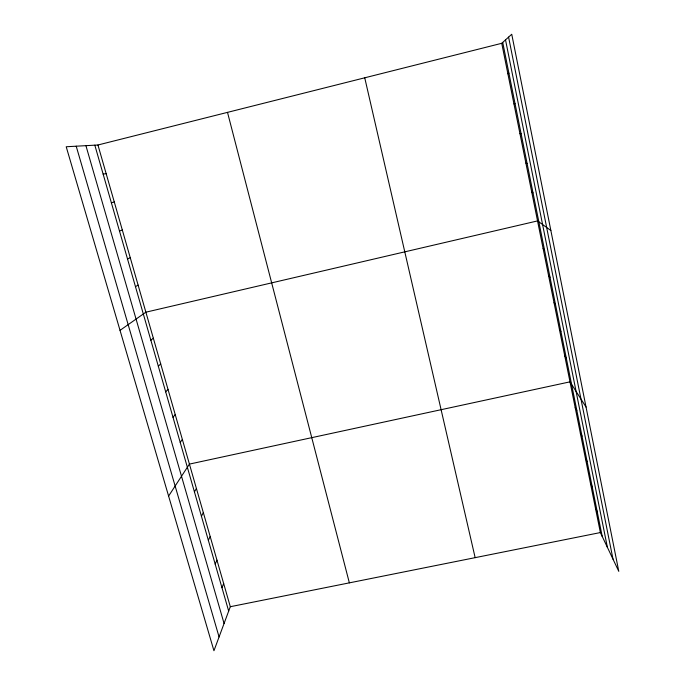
<?xml version="1.0" encoding="UTF-8"?>
<svg xmlns="http://www.w3.org/2000/svg" width="685" height="685" viewBox="0 0 685 685"><rect width="100%" height="100%" fill="white"/><g stroke="black" fill="none" stroke-linecap="round" stroke-linejoin="round"><path stroke-width="1.03" d="M97.946 144.997L230.306 606.713L213.943 650.75L66.214 146.753L97.946 144.997L501.737 43.301L511.746 34.25L618.786 571.35L600.377 532.562L501.737 43.301M221.974 587.73L223.661 583.551M215.193 564.14L216.957 560.15M208.343 540.294L210.184 536.509M201.424 516.207L203.334 512.62M194.429 491.864L196.415 488.482M168.604 496.077L189.42 464.096L569.988 381.845L586.052 407.061M180.215 442.39L182.356 439.445M172.997 417.259L175.214 414.536M165.702 391.863L167.996 389.354M158.321 366.184L160.701 363.915M150.863 340.222L153.329 338.193M120.029 330.358L145.879 312.189L537.545 220.912L550.86 230.502M135.467 286.647L138.113 285.106M507.885 73.792L508.921 73.226M127.53 258.998L130.261 257.714M119.49 231.025L122.324 230.014M111.364 202.734L114.292 201.998M513.956 103.914L515.051 103.666M230.306 606.713L600.377 532.562M103.144 174.118L106.166 173.656M519.958 133.686L521.114 133.746M525.892 163.107L527.099 163.467M531.757 192.177L533.007 192.836M543.102 248.492L544.464 249.708M548.608 275.755L550.012 277.237M554.037 302.719L555.492 304.457M559.414 329.382L560.912 331.377M564.731 355.755L566.272 357.998M575.194 407.643L576.821 410.366M580.341 433.168L582.01 436.122M585.435 458.419L587.139 461.604M590.47 483.396L592.217 486.804M595.453 508.107L597.234 511.738M76.215 146.196L219.072 636.956M85.925 145.657L224.072 623.496M94.821 145.169L228.679 611.088M227.506 112.366L349.359 582.858M364.737 77.799L475.15 557.659M502.721 42.41L602.201 536.398M508.587 37.11L613.006 559.174M505.521 39.884L607.381 547.306"/></g></svg>
